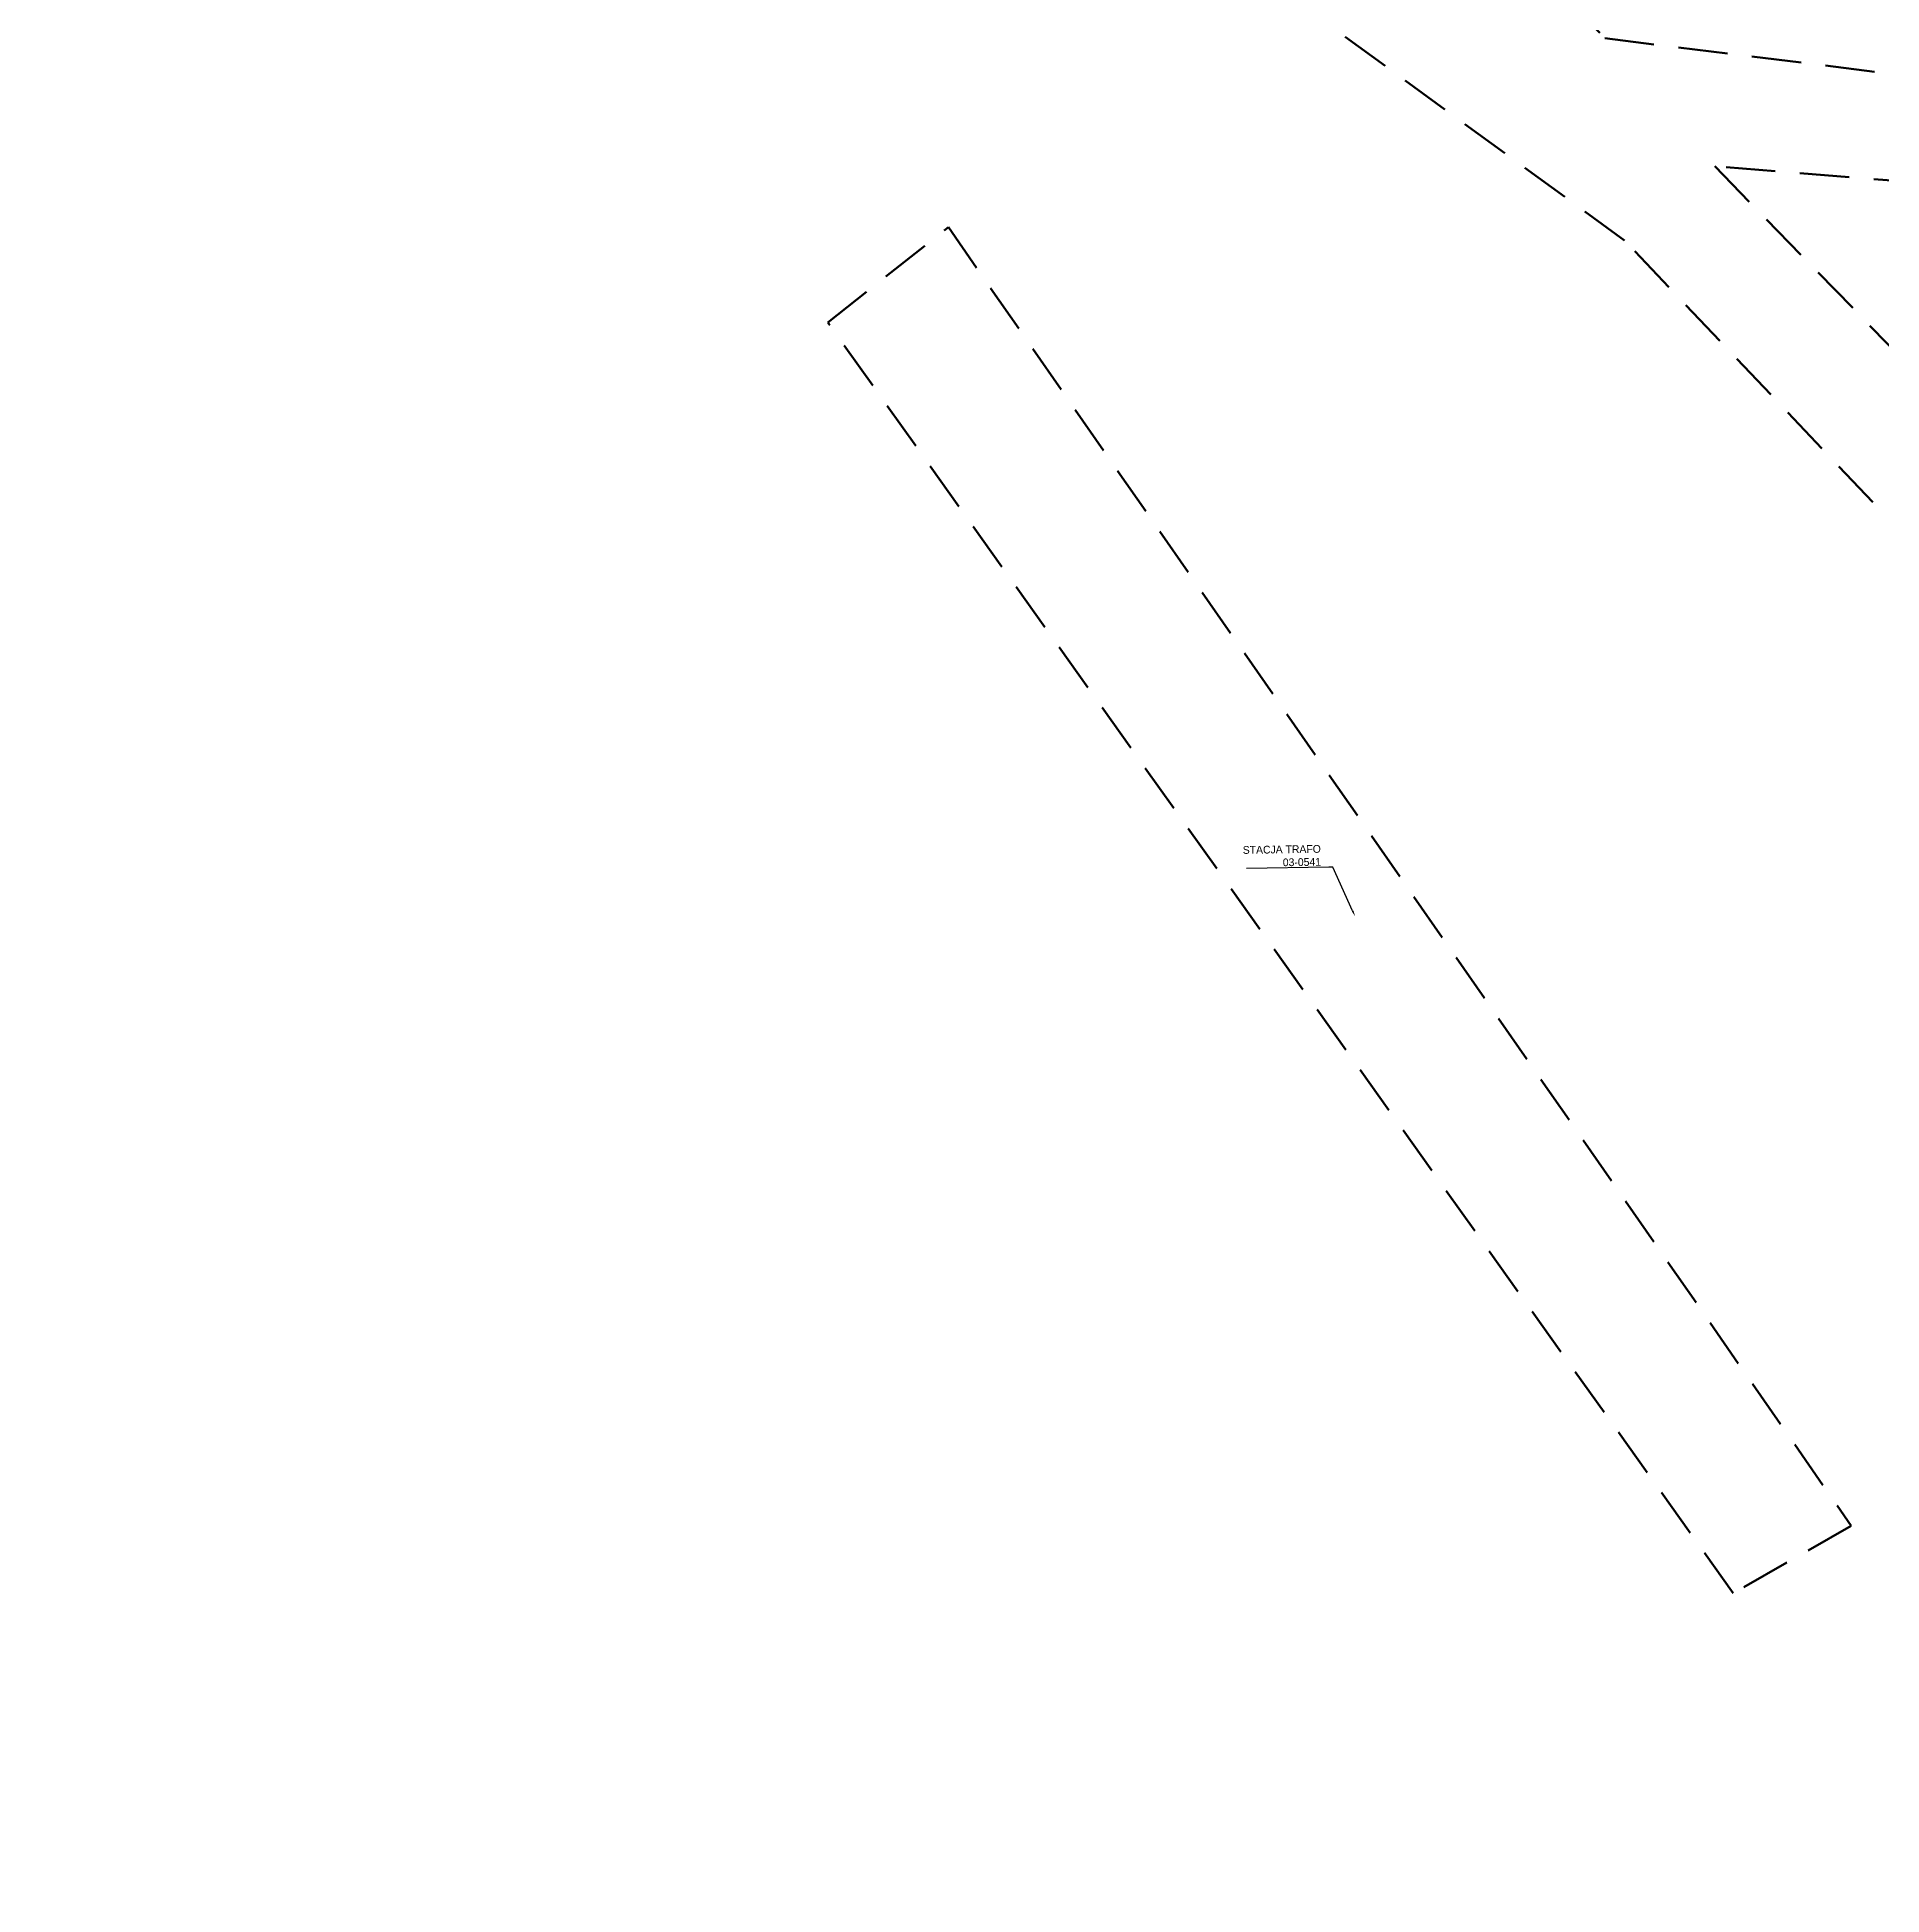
# Model space of a CAD drawing. Header units: metres. Extents: x 7523184 to 829536834, y 5784888 to 575610303.
# Drawn here: x 7524805.8 to 7525279.8, y 5787357.4 to 5787834.7 of the extents above; entities that cross this region are included whole.
import ezdxf
from ezdxf import colors
from ezdxf.entities.mleader import LeaderData, LeaderLine
from ezdxf.math import Vec2, Vec3

# ---------------------------------------------------------------- set-up
doc = ezdxf.new("R2010")
doc.units = ezdxf.units.M
doc.header["$MEASUREMENT"] = 0
doc.linetypes.add('DASHED', pattern=[19.05, 12.7, -6.35])
doc.layers.get('0').update_dxf_attribs({"lineweight": 18})
doc.layers.add('!trafo', color=6, linetype='DASHED', lineweight=50)
doc.layers.add('_mm trafo', color=3, linetype='Continuous', plot=False)
doc.styles.get("Standard").update_dxf_attribs({"font": ''})
doc.styles.get('Standard').set_extended_font_data('Lato Light')
picture_1 = doc.add_image_def('image1.png', size_in_pixel=(5547, 3763))

msp = doc.modelspace()

# ---------------------------------------------------------------- linework, layer by layer
at = {"layer": '!trafo'}
for points in [[(7524845.19063, 5788091.56041), (7524874.27175, 5788123.0086), (7525033.76147, 5787996.85139), (7525159.49675, 5787886.72754), (7525208.62549, 5787834.41889), (7525293.32232, 5787823.93932), (7525387.20185, 5787802.8428), (7525385.3559, 5787789.65747), (7525236.88912, 5787801.52426), (7525318.42718, 5787717.74469), (7525411.67382, 5787704.24292), (7525408.7203, 5787674.70779), (7525355.13513, 5787681.45867), (7525458.93003, 5787574.71026), (7525434.87999, 5787549.39444), (7525213.72909, 5787782.4385), (7525122.22292, 5787849.15626), (7525091.89667, 5787890.82189), (7525078.97505, 5787913.50066), (7524912.84164, 5788041.88218), (7524881.03204, 5788001.66693), (7524854.00212, 5788015.01708), (7524888.11915, 5788059.84719)], [(7525008.97077, 5787761.39666), (7525039.94753, 5787785.87829), (7525271.95655, 5787452.15766), (7525241.57756, 5787434.85851)]]:
    msp.add_lwpolyline(points, close=True, dxfattribs=at)

# ---------------------------------------------------------------- pictures from other files: only their frames are drawn
image = msp.add_image(picture_1, insert=(7523184.3053, 5784887.6493), size_in_units=(6912.7579, 4689.50928))
image.dxf.flags = 7

# ---------------------------------------------------------------- next in the draw order: leaders
at = {"layer": '_mm trafo', "color": 3}
ml = msp.add_multileader_mtext('Standard', dxfattribs=at)
ml.set_content('STACJA TRAFO\\P03-0541', color=3)
ml.set_leader_properties()
ml.build(insert=Vec2(0, 0))
ml.multileader.update_dxf_attribs({"has_text_frame": 1, "text_left_attachment_type": 5, "text_right_attachment_type": 5, "dogleg_length": 1, "arrow_head_size": 1.5})
ctx = ml.context
ctx.base_point, ctx.char_height, ctx.arrow_head_size, ctx.plane_origin, ctx.plane_x_axis, ctx.plane_y_axis = Vec3(7525114.272, 5787621.0488), 2, 1.5, Vec3(7525147.68199, 5787578.02405), Vec3(0.999891497, 0.014730754), Vec3(-0.014730754, 0.999891497)
ctx.left_attachment, ctx.right_attachment, ctx.text_align_type, ctx.attachment_type = 5, 5, 2, 2
notes = []
notes.append((ctx, [(0, (1, 1, 0), (7525138.72235, 5787621.40901), (-0.999891497, -0.014730754), 1, [(0, [(7525144.44478, 5787608.83206)], 0, [])])]))
ctx.mtext.insert, ctx.mtext.text_direction, ctx.mtext.rotation, ctx.mtext.alignment, ctx.mtext.flow_direction = Vec3(7525135.63755, 5787627.14276), Vec3(0.999891497, 0.014730754), 0.014731286, 3, 5
ctx.mtext.has_bg_fill, ctx.mtext.bg_color, ctx.mtext.bg_scale_factor, ctx.mtext.bg_transparency, ctx.mtext.use_window_bg_color = 1, -1073741824, 1, 0, 1
for ctx, leaders in notes:
    for number, flags, end, landing, length, lines in leaders:
        leader = LeaderData()
        leader.index, (leader.has_last_leader_line, leader.has_dogleg_vector, leader.attachment_direction) = number, flags
        leader.last_leader_point, leader.dogleg_vector, leader.dogleg_length = Vec3(end), Vec3(landing), length
        for number, points, colour, breaks in lines:
            line = LeaderLine()
            line.index, line.vertices, line.color, line.breaks = number, Vec3.list(points), colors.encode_raw_color(colour), breaks
            leader.lines.append(line)
        ctx.leaders.append(leader)

doc.saveas('drawing.dxf')
